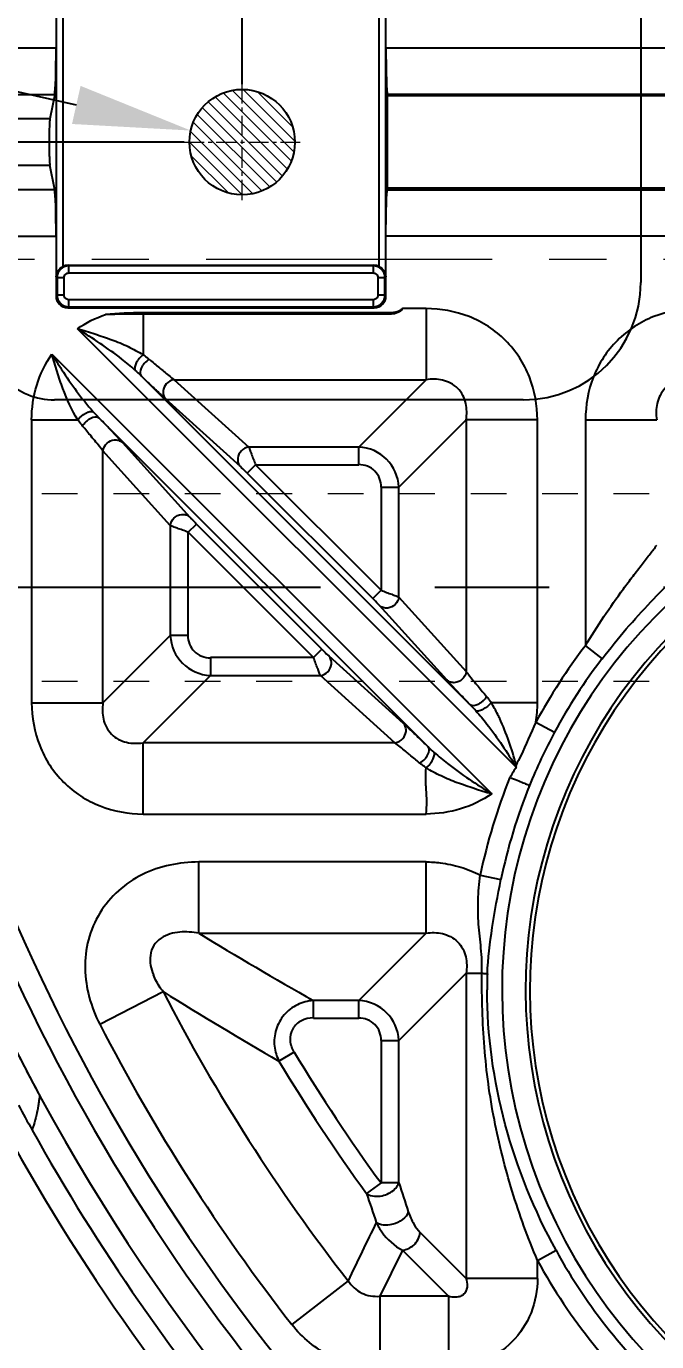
# Model space of a CAD drawing. Header units: millimetres. Extents: x 3054 to 4939, y -1170 to 130.
# Drawn here: x 3351 to 3377.9, y -272.4 to -216.2 of the extents above; entities that cross this region are included whole.
import ezdxf

# ---------------------------------------------------------------- set-up
doc = ezdxf.new("R2010")
doc.units = ezdxf.units.MM
doc.header["$LTSCALE"] = 16.335
doc.header["$PDMODE"] = 3
doc.header["$PDSIZE"] = 0.3125
doc.linetypes.add('CENTER', pattern=[0.6, 0.375, -0.075, 0.075, -0.075])
doc.linetypes.add('HIDDEN', pattern=[0.2, 0.1, -0.1])
doc.layers.get('0').update_dxf_attribs({"linetype": 'CONTINUOUS'})
doc.layers.get('Defpoints').update_dxf_attribs({"linetype": 'CONTINUOUS'})
doc.layers.add('21', color=7, linetype='CONTINUOUS')
for name, color, linetype, lineweight in [('center', 1, 'CENTER', 9), ('cool', 153, 'HIDDEN', 9), ('insert', 85, 'CONTINUOUS', 20)]:
    doc.layers.add(name, color=color, linetype=linetype, lineweight=lineweight)
doc.styles.get("Standard").update_dxf_attribs({"font": 'txt', "width": 0.8})
doc.dimstyles.get("Standard").update_dxf_attribs({"dimtxt": 0.15625, "dimasz": 0.1875, "dimexe": 0.125, "dimexo": 0.0625, "dimtad": 0, "dimtih": 1, "dimtoh": 1, "dimdsep": 46, "dimtxsty": 'Standard', "dimcen": 0.09, "dimadec": 0, "dimazin": 0, "dimtp": 0.01, "dimtm": 0.01, "dimtfac": 1, "dimtofl": 0, "dimtmove": 0, "dimatfit": 3, "dimfxl": 0, "dimtolj": 1, "dimarcsym": 0})

# ---------------------------------------------------------------- blocks, each defined once
blk = doc.blocks.new('insert_cir_4.5')
at = {"layer": 'insert'}
h = blk.add_hatch(dxfattribs=at)
h.set_pattern_fill('_ANSI31', color=123, scale=0.1125, angle=90, style=0)
h.set_pattern_definition([(135, (-3360.23327, 221.18007), (-0.252569703, -0.252569703), [])])
h.paths.add_polyline_path([(-2.25, 0, 1), (2.25, 0, 1)])
at = {"layer": 'insert', "color": 1, "linetype": 'CENTER', "ltscale": 0.139945}
for p, q in [((0, -2.475), (0, 2.475)), ((-2.475, 0), (2.475, 0))]:
    blk.add_line(p, q, dxfattribs=at)
at = {"layer": 'insert'}
blk.add_circle((0, 0), 2.25, dxfattribs=at)
blk = doc.blocks.new('*D66')
at = {"color": 4, "lineweight": -2}
blk.add_line((3348.279, -218.503), (3353.158, -219.596), dxfattribs=at)
at = {"color": 4}
blk.add_solid([(3353.341, -218.783), (3352.976, -220.409), (3358.038, -220.688)], dxfattribs=at)
at = {"layer": 'Defpoints', "color": 0}
for p in [(3358.038, -220.688), (3362.429, -221.672)]:
    blk.add_point(p, dxfattribs=at)
at = {"color": 6, "insert": (3332.644, -215.002), "char_height": 5, "attachment_point": 5, "rotation": 347.3777}
blk.add_mtext('\\A1;∅4.50(镶针)', dxfattribs=at)
blk = doc.blocks.new('*D91')
at = {"color": 4, "lineweight": -2}
blk.add_line((3268.007, -226.18), (3255.69, -226.18), dxfattribs=at)
at = {"layer": 'Defpoints', "color": 0}
for p in [(3255.69, -226.18), (3268.007, -226.18), (3421.161, -226.18)]:
    blk.add_point(p, dxfattribs=at)
at = {"color": 6, "insert": (3250.69, -226.18), "char_height": 5, "attachment_point": 5}
blk.add_mtext('\\A1;0.00', dxfattribs=at)
blk = doc.blocks.new('*D92')
at = {"color": 4, "lineweight": -2}
blk.add_line((3268.007, -240.18), (3255.69, -240.18), dxfattribs=at)
at = {"layer": 'Defpoints', "color": 0}
for p in [(3421.161, -226.18), (3255.69, -240.18), (3268.007, -240.18)]:
    blk.add_point(p, dxfattribs=at)
at = {"color": 6, "insert": (3249.024, -240.18), "char_height": 5, "attachment_point": 5}
blk.add_mtext('\\A1;14.00', dxfattribs=at)
blk = doc.blocks.new('*D93')
at = {"color": 4, "lineweight": -2}
blk.add_line((3343.835, -261.38), (3255.69, -261.38), dxfattribs=at)
at = {"layer": 'Defpoints', "color": 0}
for p in [(3421.161, -226.18), (3255.69, -261.38), (3343.835, -261.38)]:
    blk.add_point(p, dxfattribs=at)
at = {"color": 6, "insert": (3248.024, -261.38), "char_height": 5, "attachment_point": 5}
blk.add_mtext('\\A1;35.20', dxfattribs=at)
blk = doc.blocks.new('*D94')
at = {"color": 4, "lineweight": -2}
blk.add_line((3301.132, -283.18), (3255.69, -283.18), dxfattribs=at)
at = {"layer": 'Defpoints', "color": 0}
for p in [(3421.161, -226.18), (3255.69, -283.18), (3301.132, -283.18)]:
    blk.add_point(p, dxfattribs=at)
at = {"color": 6, "insert": (3248.357, -283.18), "char_height": 5, "attachment_point": 5}
blk.add_mtext('\\A1;57.00', dxfattribs=at)
blk = doc.blocks.new('*D95')
at = {"color": 4, "lineweight": -2}
blk.add_line((3360.454, -307.968), (3255.69, -307.968), dxfattribs=at)
at = {"layer": 'Defpoints', "color": 0}
for p in [(3421.161, -226.18), (3255.69, -307.968), (3360.454, -307.968)]:
    blk.add_point(p, dxfattribs=at)
at = {"color": 6, "insert": (3248.357, -307.968), "char_height": 5, "attachment_point": 5}
blk.add_mtext('\\A1;81.79', dxfattribs=at)
blk = doc.blocks.new('*D96')
at = {"color": 4, "lineweight": -2}
blk.add_line((3334.4, -324.18), (3255.69, -324.18), dxfattribs=at)
at = {"layer": 'Defpoints', "color": 0}
for p in [(3421.161, -226.18), (3255.69, -324.18), (3334.4, -324.18)]:
    blk.add_point(p, dxfattribs=at)
at = {"color": 6, "insert": (3248.357, -324.18), "char_height": 5, "attachment_point": 5}
blk.add_mtext('\\A1;98.00', dxfattribs=at)
blk = doc.blocks.new('*D97')
at = {"color": 4, "lineweight": -2}
blk.add_line((3286.776, -344.18), (3255.69, -344.18), dxfattribs=at)
at = {"layer": 'Defpoints', "color": 0}
for p in [(3421.161, -226.18), (3255.69, -344.18), (3286.776, -344.18)]:
    blk.add_point(p, dxfattribs=at)
at = {"color": 6, "insert": (3247.69, -344.18), "char_height": 5, "attachment_point": 5}
blk.add_mtext('\\A1;118.00', dxfattribs=at)
blk = doc.blocks.new('*D98')
at = {"color": 4, "lineweight": -2}
blk.add_line((3357.758, -221.18), (3255.69, -221.18), dxfattribs=at)
at = {"layer": 'Defpoints', "color": 0}
for p in [(3255.69, -221.18), (3357.758, -221.18), (3421.161, -226.18)]:
    blk.add_point(p, dxfattribs=at)
at = {"color": 6, "insert": (3250.357, -221.18), "char_height": 5, "attachment_point": 5}
blk.add_mtext('\\A1;5.00', dxfattribs=at)
blk = doc.blocks.new('*D99')
at = {"color": 4, "lineweight": -2}
blk.add_line((3355.908, -203.48), (3255.69, -203.48), dxfattribs=at)
at = {"layer": 'Defpoints', "color": 0}
for p in [(3255.69, -203.48), (3355.908, -203.48), (3421.161, -226.18)]:
    blk.add_point(p, dxfattribs=at)
at = {"color": 6, "insert": (3248.024, -203.48), "char_height": 5, "attachment_point": 5}
blk.add_mtext('\\A1;22.70', dxfattribs=at)
blk = doc.blocks.new('*D100')
at = {"color": 4, "lineweight": -2}
blk.add_line((3341.126, -196.055), (3255.69, -196.055), dxfattribs=at)
at = {"layer": 'Defpoints', "color": 0}
for p in [(3255.69, -196.055), (3341.126, -196.055), (3421.161, -226.18)]:
    blk.add_point(p, dxfattribs=at)
at = {"color": 6, "insert": (3248.69, -196.055), "char_height": 5, "attachment_point": 5}
blk.add_mtext('\\A1;30.13', dxfattribs=at)
blk = doc.blocks.new('*D101')
at = {"color": 4, "lineweight": -2}
for p, q in [((3265.69, -173.543), (3255.69, -173.543)), ((3275.69, -179.975), (3265.69, -173.543)), ((3362.93, -179.975), (3275.69, -179.975))]:
    blk.add_line(p, q, dxfattribs=at)
at = {"layer": 'Defpoints', "color": 0}
for p in [(3255.69, -173.543), (3362.93, -179.975), (3421.161, -226.18)]:
    blk.add_point(p, dxfattribs=at)
at = {"color": 6, "insert": (3248.357, -173.543), "char_height": 5, "attachment_point": 5}
blk.add_mtext('\\A1;46.21', dxfattribs=at)
blk = doc.blocks.new('*D102')
at = {"color": 4, "lineweight": -2}
blk.add_line((3347.685, -180.98), (3255.69, -180.98), dxfattribs=at)
at = {"layer": 'Defpoints', "color": 0}
for p in [(3255.69, -180.98), (3347.685, -180.98), (3421.161, -226.18)]:
    blk.add_point(p, dxfattribs=at)
at = {"color": 6, "insert": (3248.024, -180.98), "char_height": 5, "attachment_point": 5}
blk.add_mtext('\\A1;45.20', dxfattribs=at)
blk = doc.blocks.new('*D103')
at = {"color": 4, "lineweight": -2}
blk.add_line((3310.249, -166.18), (3255.69, -166.18), dxfattribs=at)
at = {"layer": 'Defpoints', "color": 0}
for p in [(3255.69, -166.18), (3310.249, -166.18), (3421.161, -226.18)]:
    blk.add_point(p, dxfattribs=at)
at = {"color": 6, "insert": (3248.69, -166.18), "char_height": 5, "attachment_point": 5}
blk.add_mtext('\\A1;60.00', dxfattribs=at)
blk = doc.blocks.new('*D104')
at = {"color": 4, "lineweight": -2}
blk.add_line((3289.052, -108.18), (3255.69, -108.18), dxfattribs=at)
at = {"layer": 'Defpoints', "color": 0}
for p in [(3255.69, -108.18), (3289.052, -108.18), (3421.161, -226.18)]:
    blk.add_point(p, dxfattribs=at)
at = {"color": 6, "insert": (3247.69, -108.18), "char_height": 5, "attachment_point": 5}
blk.add_mtext('\\A1;118.00', dxfattribs=at)
blk = doc.blocks.new('*D105')
at = {"color": 4, "lineweight": -2}
blk.add_line((3368.154, -315.668), (3368.154, -389.467), dxfattribs=at)
at = {"layer": 'Defpoints', "color": 0}
for p in [(3421.161, -226.18), (3368.154, -315.668), (3368.154, -389.467)]:
    blk.add_point(p, dxfattribs=at)
at = {"color": 6, "insert": (3368.154, -396.467), "char_height": 5, "attachment_point": 5, "rotation": 90}
blk.add_mtext('\\A1;53.01', dxfattribs=at)
blk = doc.blocks.new('*D106')
at = {"color": 4, "lineweight": -2}
blk.add_line((3345.76, -263.305), (3345.76, -389.467), dxfattribs=at)
at = {"layer": 'Defpoints', "color": 0}
for p in [(3421.161, -226.18), (3345.76, -263.305), (3345.76, -389.467)]:
    blk.add_point(p, dxfattribs=at)
at = {"color": 6, "insert": (3345.76, -397.134), "char_height": 5, "attachment_point": 5, "rotation": 90}
blk.add_mtext('\\A1;75.40', dxfattribs=at)
blk = doc.blocks.new('*D107')
at = {"color": 4, "lineweight": -2}
blk.add_line((3292.661, -352.98), (3292.661, -389.467), dxfattribs=at)
at = {"layer": 'Defpoints', "color": 0}
for p in [(3421.161, -226.18), (3292.661, -352.98), (3292.661, -389.467)]:
    blk.add_point(p, dxfattribs=at)
at = {"color": 6, "insert": (3292.661, -398.467), "char_height": 5, "attachment_point": 5, "rotation": 90}
blk.add_mtext('\\A1;128.50', dxfattribs=at)
blk = doc.blocks.new('*D108')
at = {"color": 4, "lineweight": -2}
blk.add_line((3292.661, -104.933), (3292.661, -60.476), dxfattribs=at)
at = {"layer": 'Defpoints', "color": 0}
for p in [(3292.661, -60.476), (3292.661, -104.933), (3421.161, -226.18)]:
    blk.add_point(p, dxfattribs=at)
at = {"color": 6, "insert": (3292.661, -51.476), "char_height": 5, "attachment_point": 5, "rotation": 90}
blk.add_mtext('\\A1;128.50', dxfattribs=at)
blk = doc.blocks.new('*D109')
at = {"color": 4, "lineweight": -2}
for p, q in [((3332.875, -70.476), (3332.875, -60.476)), ((3339.201, -80.476), (3332.875, -70.476)), ((3339.201, -194.13), (3339.201, -80.476))]:
    blk.add_line(p, q, dxfattribs=at)
at = {"layer": 'Defpoints', "color": 0}
for p in [(3332.875, -60.476), (3339.201, -194.13), (3421.161, -226.18)]:
    blk.add_point(p, dxfattribs=at)
at = {"color": 6, "insert": (3332.875, -53.143), "char_height": 5, "attachment_point": 5, "rotation": 90}
blk.add_mtext('\\A1;81.96', dxfattribs=at)
blk = doc.blocks.new('*D110')
at = {"color": 4, "lineweight": -2}
for p, q in [((3366.621, -70.476), (3366.621, -60.476)), ((3360.233, -80.476), (3366.621, -70.476)), ((3360.233, -218.705), (3360.233, -80.476))]:
    blk.add_line(p, q, dxfattribs=at)
at = {"layer": 'Defpoints', "color": 0}
for p in [(3366.621, -60.476), (3360.233, -218.705), (3421.161, -226.18)]:
    blk.add_point(p, dxfattribs=at)
at = {"color": 6, "insert": (3366.621, -52.81), "char_height": 5, "attachment_point": 5, "rotation": 90}
blk.add_mtext('\\A1;60.93', dxfattribs=at)
blk = doc.blocks.new('*D111')
at = {"color": 4, "lineweight": -2}
blk.add_line((3357.833, -201.73), (3357.833, -60.476), dxfattribs=at)
at = {"layer": 'Defpoints', "color": 0}
for p in [(3357.833, -60.476), (3357.833, -201.73), (3421.161, -226.18)]:
    blk.add_point(p, dxfattribs=at)
at = {"color": 6, "insert": (3357.833, -52.476), "char_height": 5, "attachment_point": 5, "rotation": 90}
blk.add_mtext('\\A1;63.33', dxfattribs=at)
blk = doc.blocks.new('*D112')
at = {"color": 4, "lineweight": -2}
for p, q in [((3378.939, -70.476), (3378.939, -60.476)), ((3364.855, -80.476), (3378.939, -70.476)), ((3364.855, -178.05), (3364.855, -80.476))]:
    blk.add_line(p, q, dxfattribs=at)
at = {"layer": 'Defpoints', "color": 0}
for p in [(3378.939, -60.476), (3364.855, -178.05), (3421.161, -226.18)]:
    blk.add_point(p, dxfattribs=at)
at = {"color": 6, "insert": (3378.939, -53.143), "char_height": 5, "attachment_point": 5, "rotation": 90}
blk.add_mtext('\\A1;56.31', dxfattribs=at)
blk = doc.blocks.new('*D113')
at = {"color": 4, "lineweight": -2}
blk.add_line((3345.76, -179.055), (3345.76, -60.476), dxfattribs=at)
at = {"layer": 'Defpoints', "color": 0}
for p in [(3345.76, -60.476), (3345.76, -179.055), (3421.161, -226.18)]:
    blk.add_point(p, dxfattribs=at)
at = {"color": 6, "insert": (3345.76, -52.81), "char_height": 5, "attachment_point": 5, "rotation": 90}
blk.add_mtext('\\A1;75.40', dxfattribs=at)

msp = doc.modelspace()

# ---------------------------------------------------------------- linework, layer by layer
at = {"color": 6}
for p, q in [((3377.233, -215.18), (3377.233, -227.18)), ((3372.212, -232.18), (3352.233, -232.18))]:
    msp.add_line(p, q, dxfattribs=at)
for centre, radius, start, end in [((3372.233, -227.18), 5, 270.0009, 0), ((3352.233, -229.18), 3, 180, 270.0009)]:
    msp.add_arc(centre, radius, start, end, dxfattribs=at)
at = {"layer": '21', "color": 7, "linetype": 'Continuous'}
for p, q in [((3352.295, -214.61), (3352.295, -227.75)), ((3366.365, -227.75), (3366.365, -214.61)), ((3352.603, -226.485), (3352.603, -215.875)), ((3366.058, -215.875), (3366.058, -226.485)), ((3352.295, -217.169), (3343.849, -217.169)), ((3384.405, -217.171), (3366.365, -217.173)), ((3344.411, -219.148), (3352.237, -219.148)), ((3352.237, -219.148), (3352.031, -220.19)), ((3416.646, -219.143), (3366.423, -219.148)), ((3366.423, -219.148), (3366.436, -219.21)), ((3366.436, -223.151), (3366.436, -219.21)), ((3416.465, -219.21), (3366.436, -219.21)), ((3352.031, -220.19), (3344.72, -220.19)), ((3344.72, -222.17), (3352.031, -222.17)), ((3352.237, -223.212), (3352.031, -222.17)), ((3352.237, -223.212), (3344.411, -223.212)), ((3366.423, -223.212), (3366.436, -223.151)), ((3366.423, -223.212), (3416.646, -223.217)), ((3416.465, -223.151), (3366.436, -223.151)), ((3343.849, -225.192), (3352.295, -225.192)), ((3366.365, -225.187), (3384.405, -225.189)), ((3352.838, -226.464), (3352.813, -226.439)), ((3352.813, -226.439), (3365.848, -226.439)), ((3352.838, -226.764), (3352.838, -226.464)), ((3365.823, -226.464), (3352.838, -226.464)), ((3352.838, -226.764), (3365.823, -226.764)), ((3365.848, -226.439), (3365.823, -226.464)), ((3365.823, -226.464), (3365.823, -226.764)), ((3352.303, -226.928), (3352.338, -226.963)), ((3352.338, -226.963), (3352.338, -227.708)), ((3352.338, -226.963), (3352.638, -226.963)), ((3352.638, -227.723), (3352.638, -226.963)), ((3366.023, -226.963), (3366.023, -227.723)), ((3366.023, -226.963), (3366.323, -226.963)), ((3366.323, -226.963), (3366.358, -226.928)), ((3366.323, -227.708), (3366.323, -226.963)), ((3352.338, -227.708), (3352.295, -227.75)), ((3352.638, -227.708), (3352.338, -227.708)), ((3366.323, -227.708), (3366.023, -227.708)), ((3366.365, -227.75), (3366.323, -227.708)), ((3352.795, -228.25), (3352.838, -228.208)), ((3352.795, -228.25), (3365.866, -228.25)), ((3365.838, -227.908), (3352.823, -227.908)), ((3352.838, -228.208), (3352.838, -227.908)), ((3352.838, -228.208), (3365.823, -228.208)), ((3365.823, -227.908), (3365.823, -228.208)), ((3365.823, -228.208), (3365.866, -228.25)), ((3368.078, -228.282), (3367.085, -228.282)), ((3368.078, -228.282), (3368.078, -231.323)), ((3356.005, -228.466), (3356.005, -230.255)), ((3366.589, -228.466), (3356.005, -228.466)), ((3366.589, -228.519), (3356.005, -228.519)), ((3366.589, -228.466), (3366.589, -228.519)), ((3371.916, -247.853), (3353.205, -229.148)), ((3352.121, -230.233), (3370.878, -248.99)), ((3369.959, -245.192), (3355.918, -231.151)), ((3357.332, -231.323), (3360.514, -234.196)), ((3357.332, -231.323), (3368.078, -231.323)), ((3365.205, -234.196), (3368.078, -231.323)), ((3360.158, -235.026), (3356.976, -232.153)), ((3354.123, -232.946), (3368.165, -246.987)), ((3351.254, -233.033), (3351.254, -245.105)), ((3351.254, -233.033), (3353.227, -233.033)), ((3369.788, -233.033), (3366.915, -235.906)), ((3369.788, -233.033), (3369.788, -243.779)), ((3372.829, -233.033), (3369.788, -233.033)), ((3372.829, -245.105), (3372.829, -233.033)), ((3374.872, -233.033), (3374.872, -242.677)), ((3374.872, -233.033), (3377.912, -233.033)), ((3354.925, -233.787), (3354.885, -233.743)), ((3355.125, -234.004), (3357.998, -237.186)), ((3354.295, -245.105), (3354.295, -234.36)), ((3357.168, -237.542), (3354.295, -234.36)), ((3365.205, -234.196), (3360.514, -234.196)), ((3365.205, -234.956), (3365.205, -234.196)), ((3360.451, -235.311), (3360.806, -234.956)), ((3360.806, -234.956), (3366.155, -240.304)), ((3360.806, -234.956), (3365.205, -234.956)), ((3360.451, -235.311), (3365.8, -240.659)), ((3366.155, -235.906), (3366.155, -240.304)), ((3366.155, -235.906), (3366.915, -235.906)), ((3366.915, -240.597), (3366.915, -235.906)), ((3357.168, -237.542), (3357.168, -242.232)), ((3357.928, -237.834), (3358.283, -237.479)), ((3357.928, -242.232), (3357.928, -237.834)), ((3363.276, -243.182), (3357.928, -237.834)), ((3363.632, -242.827), (3358.283, -237.479)), ((3366.155, -240.304), (3365.8, -240.659)), ((3366.915, -240.597), (3369.788, -243.779)), ((3368.958, -244.134), (3366.085, -240.952)), ((3354.295, -245.105), (3357.168, -242.232)), ((3357.928, -242.232), (3357.168, -242.232)), ((3363.632, -242.827), (3363.276, -243.182)), ((3374.872, -242.677), (3375.587, -243.226)), ((3358.878, -243.182), (3358.878, -243.943)), ((3363.276, -243.182), (3358.878, -243.182)), ((3363.924, -243.112), (3367.106, -245.985)), ((3358.878, -243.943), (3356.005, -246.816)), ((3358.878, -243.943), (3363.569, -243.943)), ((3366.751, -246.816), (3363.569, -243.943)), ((3369.158, -244.351), (3369.198, -244.395)), ((3351.254, -245.105), (3354.295, -245.105)), ((3372.829, -245.105), (3370.856, -245.105)), ((3372.761, -245.941), (3373.555, -246.368)), ((3356.005, -249.856), (3356.005, -246.816)), ((3366.751, -246.816), (3356.005, -246.816)), ((3356.005, -249.856), (3368.078, -249.856)), ((3358.382, -254.94), (3358.382, -251.899)), ((3368.078, -251.899), (3358.382, -251.899)), ((3368.078, -254.94), (3368.078, -251.899)), ((3370.388, -252.464), (3371.271, -252.647)), ((3358.382, -254.94), (3368.078, -254.94)), ((3365.205, -257.813), (3368.078, -254.94)), ((3369.788, -256.65), (3366.915, -259.523)), ((3369.788, -256.65), (3369.788, -269.673)), ((3369.788, -256.65), (3370.458, -256.65)), ((3354.159, -258.828), (3356.861, -257.434)), ((3363.269, -258.573), (3363.269, -257.813)), ((3365.205, -257.813), (3363.269, -257.813)), ((3365.205, -258.573), (3365.205, -257.813)), ((3363.269, -258.573), (3365.205, -258.573)), ((3366.155, -259.523), (3366.155, -265.6)), ((3366.155, -259.523), (3366.915, -259.523)), ((3366.915, -265.599), (3366.915, -259.523)), ((3362.454, -260.012), (3361.803, -260.404)), ((3366.155, -265.6), (3365.54, -266.048)), ((3366.915, -265.6), (3366.155, -265.6)), ((3367.826, -267.711), (3369.788, -269.673)), ((3367.066, -268.471), (3366.099, -270.433)), ((3369.028, -270.433), (3367.066, -268.471)), ((3372.829, -268.905), (3373.62, -268.473)), ((3372.829, -269.673), (3372.829, -268.905)), ((3364.75, -269.773), (3362.35, -271.641)), ((3372.829, -269.673), (3369.788, -269.673)), ((3366.099, -270.433), (3366.099, -273.474)), ((3369.028, -270.433), (3366.099, -270.433)), ((3369.028, -270.433), (3369.028, -273.474))]:
    msp.add_line(p, q, dxfattribs=at)
at = {"layer": '21', "color": 1, "linetype": 'CENTER', "ltscale": 3.980655}
msp.add_line((3261.161, -240.18), (3581.161, -240.18), dxfattribs=at)
at = {"layer": '21', "color": 7, "linetype": 'Continuous'}
msp.add_circle((3360.233, -221.18), 2.25, dxfattribs=at)
at = {"layer": '21', "color": 8, "linetype": 'HIDDEN'}
msp.add_arc((3427.165, -221.18), 87.821, 218.45894, 155.70987, dxfattribs=at)
at = {"layer": '21', "color": 7, "linetype": 'Continuous'}
for centre, radius, start, end in [((3427.165, -221.18), 85.811, 91.12889, 269.34896), ((3352.838, -226.964), 0.5, 90.0282, 179.9718), ((3365.823, -226.964), 0.5, 0.0282, 89.9718), ((3427.165, -221.18), 84.503, 184.02219, 219.32603), ((3427.165, -221.18), 83.513, 184.03431, 218.97499), ((3352.838, -227.708), 0.5, 180.0282, 269.9718), ((3365.823, -227.708), 0.5, 270.0282, 359.9718), ((3356.004, -245.469), 17.003, 89.9971, 95.4024), ((3416.046, -159.013), 93.15, 230.08279, 230.43048), ((3423.505, -161.285), 97.207, 225.95004, 226.31572), ((3391.165, -195.135), 50.391, 226.3236, 226.9389), ((3290.082, -294.936), 89.13, 43.67236, 44.06743), ((3287.951, -288.114), 85.392, 39.55445, 39.93374), ((3320.75, -265.702), 46.76, 43.1141, 43.7117), ((3365.123, -235.987), 1.794, 2.5951, 87.4056), ((3394, -257.36), 22.684, 65, 270.0003), ((3394, -257.36), 21.679, 65, 270), ((3394, -257.36), 21.5, 65, 270), ((3421.135, -221.18), 102.168, 191.76869, 231.29833), ((3358.96, -242.151), 1.794, 182.5945, 267.4056), ((3394, -257.36), 24.115, 142.4899, 151.7374), ((3394, -257.36), 23.213, 142.4898, 151.7299), ((3403.333, -212.437), 46.76, 223.1141, 223.7117), ((3436.133, -190.023), 85.394, 219.55447, 219.93377), ((3434.001, -183.202), 89.13, 223.67236, 224.06743), ((3367.703, -245.108), 5.125, 350.6466, 0.0373), ((3332.918, -283.003), 50.391, 46.3236, 46.9389), ((3394.023, -257.371), 23.238, 151.7333, 157.9233), ((3300.578, -316.853), 97.207, 45.95004, 46.31572), ((3308.037, -319.126), 93.15, 50.08279, 50.43048), ((3374.312, -248.759), 2.591, 147.6778, 157.4142), ((3394, -257.36), 24.115, 157.9046, 168.2846), ((3394, -257.36), 23.213, 157.9267, 168.285), ((3449.153, -106.117), 174.321, 238.61976, 240.48323), ((3391.892, -257.358), 21.211, 178.1604, 180.0062), ((3427.165, -221.18), 87.821, 204.28941, 218.45894), ((3427.165, -221.18), 79.102, 207.27922, 217.90225), ((3452.313, -104.179), 180.55, 238.08415, 239.91361), ((3365.123, -259.605), 1.794, 2.5946, 87.4056), ((3427.165, -221.18), 82.142, 207.2792, 217.90223), ((3427.165, -221.18), 76.229, 210.96751, 216.05745), ((3427.165, -221.18), 75.468, 210.96749, 216.05745), ((3426.988, -221.271), 86.616, 208.25681, 209.05872), ((3427.165, -221.18), 86.815, 209.054, 220.48696), ((3517.44, -216.113), 159.897, 198.19744, 198.66392), ((3471.202, -231.936), 109.585, 197.88938, 198.56479), ((3694.428, -427.379), 365.414, 154.01588, 154.44949), ((3394, -257.36), 23.213, 208.603, 228.9566), ((3421.135, -221.18), 102.057, 208.17339, 231.28811), ((3421.135, -221.18), 101.558, 208.36053, 231.24168), ((3421.135, -221.18), 100.92, 208.55606, 231.18179), ((3421.135, -221.18), 100.421, 208.55606, 231.13434), ((3394, -257.36), 24.115, 208.6027, 228.9571)]:
    msp.add_arc(centre, radius, start, end, dxfattribs=at)
for centre, major_axis, ratio, start_param, end_param in [((3352.225, -217.169), (0, 2.01), 0.034921, -2.96706, -1.570796), ((3352.225, -225.192), (0, 2.01), 0.034921, -1.570796, -0.174533), ((3352.813, -226.939), (-0.354, 0.354), 0.998783, -0.784789, -0.351526), ((3365.848, -226.939), (0.354, 0.354), 0.998783, 0.351526, 0.784789), ((3352.796, -227.75), (-0.354, -0.354), 0.998783, -0.784789, 0.784789), ((3365.865, -227.75), (0.354, -0.354), 0.998783, -0.784789, 0.784789)]:
    msp.add_ellipse(centre, major_axis=major_axis, ratio=ratio, start_param=start_param, end_param=end_param, dxfattribs=at)
for points, knots in [([(3366.365, -217.169), (3366.365, -217.398), (3366.368, -217.829), (3366.379, -218.409), (3366.393, -218.81), (3366.409, -219.038), (3366.418, -219.118), (3366.423, -219.148)], [0, 0, 0, 0, 0.347107, 0.65234, 0.878967, 0.953891, 1, 1, 1, 1]), ([(3352.031, -220.19), (3352.023, -220.23), (3352.018, -220.345), (3352.008, -220.56), (3352.003, -220.85), (3352.001, -221.18), (3352.003, -221.51), (3352.008, -221.8), (3352.018, -222.015), (3352.023, -222.131), (3352.031, -222.17)], [0, 0, 0, 0, 0.060512, 0.173892, 0.326463, 0.500026, 0.673586, 0.826146, 0.939506, 1, 1, 1, 1]), ([(3366.365, -225.192), (3366.365, -224.962), (3366.368, -224.532), (3366.379, -223.951), (3366.393, -223.551), (3366.409, -223.322), (3366.418, -223.242), (3366.423, -223.212)], [0, 0, 0, 0, 0.347121, 0.65233, 0.878949, 0.953882, 1, 1, 1, 1]), ([(3352.303, -226.928), (3352.305, -226.843), (3352.362, -226.656), (3352.512, -226.527), (3352.603, -226.485)], [0, 0, 0, 0, 0.462722, 1, 1, 1, 1]), ([(3366.058, -226.485), (3366.149, -226.527), (3366.299, -226.656), (3366.356, -226.843), (3366.358, -226.928)], [0, 0, 0, 0, 0.537277, 1, 1, 1, 1]), ([(3352.823, -227.908), (3352.776, -227.903), (3352.683, -227.863), (3352.643, -227.769), (3352.638, -227.723)], [0, 0, 0, 0, 0.5, 1, 1, 1, 1]), ([(3366.023, -227.723), (3366.018, -227.769), (3365.978, -227.863), (3365.884, -227.903), (3365.838, -227.908)], [0, 0, 0, 0, 0.5, 1, 1, 1, 1]), ([(3367.085, -228.282), (3367.027, -228.355), (3366.875, -228.48), (3366.684, -228.519), (3366.589, -228.519)], [0, 0, 0, 0, 0.499716, 1, 1, 1, 1]), ([(3367.085, -228.282), (3367.051, -228.312), (3366.906, -228.416), (3366.723, -228.466), (3366.589, -228.466)], [0, 0, 0, 0, 0.25193, 1, 1, 1, 1]), ([(3372.829, -233.033), (3372.817, -232.412), (3372.607, -231.156), (3371.558, -229.553), (3369.954, -228.505), (3368.698, -228.292), (3368.078, -228.282)], [0, 0, 0, 0, 0.250129, 0.500013, 0.749892, 1, 1, 1, 1]), ([(3379.623, -228.282), (3379.002, -228.293), (3377.746, -228.504), (3376.143, -229.553), (3375.095, -231.157), (3374.882, -232.412), (3374.872, -233.033)], [0, 0, 0, 0, 0.250129, 0.500014, 0.749892, 1, 1, 1, 1]), ([(3353.205, -229.148), (3353.458, -229.203), (3353.827, -229.324), (3354.313, -229.491), (3354.791, -229.654), (3355.364, -229.892), (3355.799, -230.126), (3356.005, -230.255)], [0, 0, 0, 0, 0.257017, 0.384492, 0.510463, 0.758304, 1, 1, 1, 1]), ([(3355.659, -230.909), (3355.476, -230.746), (3354.702, -230.105), (3353.859, -229.553), (3353.213, -229.153)], [0, 0, 0, 0, 0.243603, 1, 1, 1, 1]), ([(3351.254, -233.033), (3351.254, -232.539), (3351.398, -231.544), (3351.835, -230.636), (3352.121, -230.233)], [0, 0, 0, 0, 0.50014, 1, 1, 1, 1]), ([(3353.227, -233.033), (3352.958, -232.62), (3352.658, -231.927), (3352.333, -230.976), (3352.184, -230.484), (3352.121, -230.233)], [0, 0, 0, 0, 0.489434, 0.742826, 1, 1, 1, 1]), ([(3352.121, -230.233), (3352.256, -230.451), (3352.793, -231.303), (3353.381, -232.127), (3353.881, -232.686)], [0, 0, 0, 0, 0.255117, 1, 1, 1, 1]), ([(3356.005, -230.255), (3355.886, -230.347), (3355.748, -230.517), (3355.651, -230.752), (3355.642, -230.865), (3355.659, -230.909)], [0, 0, 0, 0, 0.588996, 0.813185, 1, 1, 1, 1]), ([(3356.273, -230.456), (3356.194, -230.501), (3356.059, -230.615), (3355.899, -230.829), (3355.844, -231.071), (3355.918, -231.151)], [0, 0, 0, 0, 0.326171, 0.608672, 1, 1, 1, 1]), ([(3356.005, -230.255), (3356.029, -230.271), (3356.12, -230.335), (3356.209, -230.403), (3356.273, -230.456)], [0, 0, 0, 0, 0.255251, 1, 1, 1, 1]), ([(3356.708, -230.817), (3356.768, -230.867), (3356.974, -231.037), (3357.182, -231.206), (3357.332, -231.323)], [0, 0, 0, 0, 0.290561, 1, 1, 1, 1]), ([(3356.862, -231.798), (3356.855, -231.86), (3356.864, -231.991), (3356.931, -232.106), (3356.976, -232.153)], [0, 0, 0, 0, 0.490874, 1, 1, 1, 1]), ([(3357.332, -231.323), (3357.205, -231.337), (3356.978, -231.463), (3356.874, -231.691), (3356.862, -231.798)], [0, 0, 0, 0, 0.542616, 1, 1, 1, 1]), ([(3369.788, -233.033), (3369.822, -232.802), (3369.82, -232.435), (3369.657, -231.979), (3369.436, -231.675), (3369.132, -231.454), (3368.676, -231.29), (3368.309, -231.289), (3368.078, -231.323)], [0, 0, 0, 0, 0.243803, 0.370664, 0.499992, 0.629321, 0.7562, 1, 1, 1, 1]), ([(3379.623, -231.323), (3379.391, -231.289), (3379.025, -231.29), (3378.569, -231.454), (3378.265, -231.675), (3378.044, -231.979), (3377.88, -232.435), (3377.879, -232.802), (3377.912, -233.033)], [0, 0, 0, 0, 0.243803, 0.370664, 0.499992, 0.62932, 0.756199, 1, 1, 1, 1]), ([(3356.759, -231.953), (3356.778, -231.971), (3356.851, -232.038), (3356.923, -232.105), (3356.976, -232.153)], [0, 0, 0, 0, 0.274459, 1, 1, 1, 1]), ([(3353.227, -233.033), (3353.317, -232.917), (3353.485, -232.779), (3353.719, -232.68), (3353.836, -232.669), (3353.881, -232.686)], [0, 0, 0, 0, 0.574084, 0.809505, 1, 1, 1, 1]), ([(3353.428, -233.301), (3353.466, -233.234), (3353.542, -233.137), (3353.67, -233.028), (3353.833, -232.92), (3354.04, -232.869), (3354.123, -232.946)], [0, 0, 0, 0, 0.27539, 0.435566, 0.593717, 1, 1, 1, 1]), ([(3353.881, -232.686), (3353.941, -232.753), (3354.021, -232.84), (3354.103, -232.925), (3354.123, -232.946)], [0, 0, 0, 0, 0.754184, 1, 1, 1, 1]), ([(3353.429, -233.301), (3353.411, -233.28), (3353.341, -233.193), (3353.275, -233.102), (3353.227, -233.033)], [0, 0, 0, 0, 0.244193, 1, 1, 1, 1]), ([(3354.295, -234.36), (3354.261, -234.316), (3354.095, -234.107), (3353.925, -233.9), (3353.79, -233.736)], [0, 0, 0, 0, 0.20469, 1, 1, 1, 1]), ([(3354.295, -234.36), (3354.31, -234.233), (3354.435, -234.006), (3354.663, -233.902), (3354.77, -233.89)], [0, 0, 0, 0, 0.542616, 1, 1, 1, 1]), ([(3354.77, -233.89), (3354.832, -233.883), (3354.963, -233.892), (3355.079, -233.959), (3355.125, -234.004)], [0, 0, 0, 0, 0.490874, 1, 1, 1, 1]), ([(3355.125, -234.004), (3355.11, -233.988), (3355.044, -233.915), (3354.977, -233.843), (3354.925, -233.787)], [0, 0, 0, 0, 0.224503, 1, 1, 1, 1]), ([(3360.514, -234.196), (3360.397, -234.209), (3360.17, -234.325), (3360.058, -234.553), (3360.044, -234.671)], [0, 0, 0, 0, 0.498207, 1, 1, 1, 1]), ([(3360.514, -234.196), (3360.532, -234.235), (3360.57, -234.335), (3360.665, -234.589), (3360.744, -234.804), (3360.806, -234.956)], [0, 0, 0, 0, 0.158892, 0.395376, 1, 1, 1, 1]), ([(3360.044, -234.671), (3360.037, -234.735), (3360.047, -234.867), (3360.115, -234.981), (3360.158, -235.026)], [0, 0, 0, 0, 0.510287, 1, 1, 1, 1]), ([(3360.451, -235.311), (3360.423, -235.283), (3360.326, -235.187), (3360.23, -235.091), (3360.158, -235.026)], [0, 0, 0, 0, 0.290562, 1, 1, 1, 1]), ([(3366.166, -235.906), (3366.166, -235.66), (3365.972, -235.138), (3365.451, -234.945), (3365.205, -234.945)], [0, 0, 0, 0, 0.499994, 1, 1, 1, 1]), ([(3357.168, -237.542), (3357.182, -237.425), (3357.297, -237.198), (3357.526, -237.085), (3357.643, -237.072)], [0, 0, 0, 0, 0.498224, 1, 1, 1, 1]), ([(3357.643, -237.072), (3357.708, -237.065), (3357.839, -237.075), (3357.953, -237.143), (3357.998, -237.186)], [0, 0, 0, 0, 0.510239, 1, 1, 1, 1]), ([(3357.998, -237.186), (3358.015, -237.205), (3358.109, -237.304), (3358.205, -237.4), (3358.283, -237.479)], [0, 0, 0, 0, 0.183782, 1, 1, 1, 1]), ([(3357.928, -237.834), (3357.849, -237.801), (3357.696, -237.743), (3357.482, -237.664), (3357.308, -237.6), (3357.206, -237.562), (3357.168, -237.542)], [0, 0, 0, 0, 0.314486, 0.603615, 0.839968, 1, 1, 1, 1]), ([(3374.872, -242.677), (3375.125, -242.253), (3375.648, -241.431), (3376.338, -240.446), (3376.894, -239.711), (3377.279, -239.213), (3377.618, -238.777), (3377.826, -238.508), (3377.912, -238.384)], [0, 0, 0, 0, 0.281057, 0.555118, 0.6852, 0.806522, 0.914006, 1, 1, 1, 1]), ([(3375.587, -243.226), (3375.918, -242.794), (3376.593, -241.966), (3377.62, -240.833), (3378.442, -239.997), (3379.003, -239.435), (3379.235, -239.196), (3379.332, -239.088)], [0, 0, 0, 0, 0.29251, 0.573409, 0.821083, 0.921908, 1, 1, 1, 1]), ([(3366.085, -240.952), (3366.068, -240.933), (3365.974, -240.835), (3365.878, -240.738), (3365.8, -240.659)], [0, 0, 0, 0, 0.183782, 1, 1, 1, 1]), ([(3366.155, -240.304), (3366.234, -240.337), (3366.387, -240.395), (3366.601, -240.474), (3366.775, -240.539), (3366.877, -240.576), (3366.915, -240.597)], [0, 0, 0, 0, 0.314486, 0.603615, 0.839968, 1, 1, 1, 1]), ([(3366.915, -240.597), (3366.901, -240.713), (3366.785, -240.94), (3366.557, -241.053), (3366.44, -241.066)], [0, 0, 0, 0, 0.498224, 1, 1, 1, 1]), ([(3366.44, -241.066), (3366.375, -241.074), (3366.244, -241.063), (3366.129, -240.996), (3366.085, -240.952)], [0, 0, 0, 0, 0.510239, 1, 1, 1, 1]), ([(3357.917, -242.232), (3357.917, -242.479), (3358.111, -243), (3358.632, -243.194), (3358.878, -243.194)], [0, 0, 0, 0, 0.499994, 1, 1, 1, 1]), ([(3363.632, -242.827), (3363.66, -242.855), (3363.756, -242.951), (3363.853, -243.048), (3363.924, -243.112)], [0, 0, 0, 0, 0.290562, 1, 1, 1, 1]), ([(3363.569, -243.943), (3363.551, -243.904), (3363.513, -243.803), (3363.417, -243.549), (3363.339, -243.334), (3363.276, -243.182)], [0, 0, 0, 0, 0.158892, 0.395376, 1, 1, 1, 1]), ([(3363.569, -243.943), (3363.685, -243.929), (3363.913, -243.813), (3364.025, -243.585), (3364.039, -243.467)], [0, 0, 0, 0, 0.498207, 1, 1, 1, 1]), ([(3364.039, -243.467), (3364.046, -243.403), (3364.035, -243.271), (3363.968, -243.157), (3363.924, -243.112)], [0, 0, 0, 0, 0.510287, 1, 1, 1, 1]), ([(3368.958, -244.134), (3368.972, -244.15), (3369.039, -244.223), (3369.106, -244.295), (3369.158, -244.351)], [0, 0, 0, 0, 0.224503, 1, 1, 1, 1]), ([(3369.313, -244.248), (3369.251, -244.255), (3369.12, -244.246), (3369.004, -244.179), (3368.958, -244.134)], [0, 0, 0, 0, 0.490874, 1, 1, 1, 1]), ([(3369.788, -243.779), (3369.773, -243.905), (3369.647, -244.133), (3369.42, -244.236), (3369.313, -244.248)], [0, 0, 0, 0, 0.542616, 1, 1, 1, 1]), ([(3369.788, -243.779), (3369.822, -243.822), (3369.988, -244.032), (3370.157, -244.238), (3370.293, -244.402)], [0, 0, 0, 0, 0.204689, 1, 1, 1, 1]), ([(3351.254, -245.105), (3351.266, -245.726), (3351.476, -246.982), (3352.525, -248.585), (3354.129, -249.633), (3355.385, -249.846), (3356.005, -249.856)], [0, 0, 0, 0, 0.250129, 0.500013, 0.749892, 1, 1, 1, 1]), ([(3354.295, -245.105), (3354.261, -245.337), (3354.263, -245.703), (3354.426, -246.159), (3354.647, -246.463), (3354.951, -246.684), (3355.407, -246.848), (3355.774, -246.849), (3356.005, -246.816)], [0, 0, 0, 0, 0.243803, 0.370664, 0.499992, 0.629321, 0.7562, 1, 1, 1, 1]), ([(3370.654, -244.837), (3370.617, -244.904), (3370.541, -245.002), (3370.413, -245.11), (3370.25, -245.218), (3370.043, -245.269), (3369.959, -245.192)], [0, 0, 0, 0, 0.275391, 0.435567, 0.593718, 1, 1, 1, 1]), ([(3370.201, -245.452), (3370.142, -245.385), (3370.062, -245.298), (3369.98, -245.213), (3369.959, -245.192)], [0, 0, 0, 0, 0.754182, 1, 1, 1, 1]), ([(3370.856, -245.105), (3370.765, -245.221), (3370.598, -245.359), (3370.363, -245.458), (3370.247, -245.469), (3370.201, -245.452)], [0, 0, 0, 0, 0.57409, 0.809509, 1, 1, 1, 1]), ([(3370.654, -244.837), (3370.672, -244.858), (3370.742, -244.945), (3370.808, -245.036), (3370.856, -245.105)], [0, 0, 0, 0, 0.244198, 1, 1, 1, 1]), ([(3371.218, -245.778), (3371.19, -245.72), (3371.079, -245.491), (3370.956, -245.268), (3370.856, -245.105)], [0, 0, 0, 0, 0.252468, 1, 1, 1, 1]), ([(3370.201, -245.452), (3370.364, -245.633), (3370.755, -246.108), (3371.336, -246.908), (3371.728, -247.54), (3371.921, -247.861)], [0, 0, 0, 0, 0.24696, 0.621743, 1, 1, 1, 1]), ([(3371.92, -247.764), (3371.821, -247.422), (3371.632, -246.744), (3371.359, -246.095), (3371.218, -245.778)], [0, 0, 0, 0, 0.506678, 1, 1, 1, 1]), ([(3366.751, -246.816), (3366.878, -246.801), (3367.105, -246.675), (3367.208, -246.447), (3367.221, -246.34)], [0, 0, 0, 0, 0.542616, 1, 1, 1, 1]), ([(3367.324, -246.186), (3367.304, -246.167), (3367.232, -246.1), (3367.159, -246.033), (3367.106, -245.985)], [0, 0, 0, 0, 0.274459, 1, 1, 1, 1]), ([(3367.221, -246.34), (3367.228, -246.278), (3367.218, -246.147), (3367.152, -246.032), (3367.106, -245.985)], [0, 0, 0, 0, 0.490874, 1, 1, 1, 1]), ([(3367.375, -247.321), (3367.315, -247.271), (3367.108, -247.101), (3366.901, -246.932), (3366.751, -246.816)], [0, 0, 0, 0, 0.290561, 1, 1, 1, 1]), ([(3367.81, -247.682), (3367.889, -247.637), (3368.023, -247.523), (3368.184, -247.309), (3368.239, -247.068), (3368.165, -246.987)], [0, 0, 0, 0, 0.326171, 0.608672, 1, 1, 1, 1]), ([(3368.078, -247.884), (3368.197, -247.791), (3368.335, -247.621), (3368.431, -247.386), (3368.441, -247.274), (3368.424, -247.229)], [0, 0, 0, 0, 0.588997, 0.813184, 1, 1, 1, 1]), ([(3368.424, -247.229), (3368.607, -247.393), (3369.384, -248.036), (3370.23, -248.589), (3370.878, -248.99)], [0, 0, 0, 0, 0.243596, 1, 1, 1, 1]), ([(3368.078, -247.884), (3368.054, -247.867), (3367.963, -247.803), (3367.873, -247.736), (3367.81, -247.682)], [0, 0, 0, 0, 0.255253, 1, 1, 1, 1]), ([(3368.078, -249.856), (3368.097, -249.681), (3368.122, -249.333), (3368.091, -248.903), (3368.067, -248.57), (3368.062, -248.26), (3368.071, -248.032), (3368.078, -247.884)], [0, 0, 0, 0, 0.26778, 0.528291, 0.653677, 0.774664, 1, 1, 1, 1]), ([(3370.878, -248.99), (3370.625, -248.935), (3370.256, -248.814), (3369.77, -248.647), (3369.292, -248.485), (3368.719, -248.246), (3368.284, -248.013), (3368.078, -247.884)], [0, 0, 0, 0, 0.257015, 0.38449, 0.510461, 0.758302, 1, 1, 1, 1]), ([(3371.916, -247.853), (3371.876, -247.928), (3371.783, -248.069), (3371.7, -248.217), (3371.657, -248.289)], [0, 0, 0, 0, 0.50001, 1, 1, 1, 1]), ([(3371.657, -248.29), (3371.758, -248.332), (3371.947, -248.41), (3372.198, -248.513), (3372.373, -248.588), (3372.463, -248.624), (3372.489, -248.637)], [0, 0, 0, 0, 0.365155, 0.680932, 0.902373, 1, 1, 1, 1]), ([(3370.878, -248.99), (3370.475, -249.276), (3369.565, -249.713), (3368.572, -249.85), (3368.078, -249.856)], [0, 0, 0, 0, 0.499749, 1, 1, 1, 1]), ([(3358.382, -251.899), (3357.969, -251.91), (3357.142, -251.985), (3355.956, -252.385), (3354.917, -253.087), (3354.111, -254.048), (3353.62, -255.205), (3353.483, -256.451), (3353.668, -257.686), (3353.974, -258.459), (3354.159, -258.828)], [0, 0, 0, 0, 0.125084, 0.250028, 0.375072, 0.500091, 0.62506, 0.750052, 0.875023, 1, 1, 1, 1]), ([(3368.078, -251.899), (3368.277, -251.901), (3368.777, -251.933), (3369.563, -252.1), (3370.123, -252.323), (3370.388, -252.464)], [0, 0, 0, 0, 0.250134, 0.625081, 1, 1, 1, 1]), ([(3370.458, -256.65), (3370.47, -256.293), (3370.432, -255.594), (3370.302, -254.562), (3370.278, -253.519), (3370.339, -252.819), (3370.388, -252.464)], [0, 0, 0, 0, 0.255376, 0.499058, 0.743589, 1, 1, 1, 1]), ([(3370.692, -256.677), (3370.714, -256.016), (3370.889, -254.665), (3371.129, -253.329), (3371.271, -252.647)], [0, 0, 0, 0, 0.48685, 1, 1, 1, 1]), ([(3358.381, -254.94), (3358.115, -254.894), (3357.702, -254.861), (3357.155, -254.955), (3356.756, -255.132), (3356.435, -255.452), (3356.289, -255.881), (3356.31, -256.318), (3356.394, -256.59), (3356.445, -256.719)], [0, 0, 0, 0, 0.238452, 0.361357, 0.488195, 0.619078, 0.750076, 0.876981, 1, 1, 1, 1]), ([(3368.078, -254.94), (3368.309, -254.907), (3368.675, -254.908), (3369.131, -255.073), (3369.434, -255.296), (3369.656, -255.599), (3369.82, -256.054), (3369.821, -256.42), (3369.788, -256.65)], [0, 0, 0, 0, 0.243644, 0.370968, 0.500263, 0.629998, 0.756753, 1, 1, 1, 1]), ([(3356.861, -257.435), (3356.82, -257.38), (3356.659, -257.155), (3356.523, -256.912), (3356.445, -256.719)], [0, 0, 0, 0, 0.248041, 1, 1, 1, 1]), ([(3372.829, -268.905), (3372.419, -267.938), (3371.702, -265.967), (3371.06, -263.426), (3370.718, -261.364), (3370.498, -259.278), (3370.455, -257.702), (3370.458, -256.65)], [0, 0, 0, 0, 0.250495, 0.499693, 0.624193, 0.749129, 1, 1, 1, 1]), ([(3370.458, -256.65), (3370.513, -256.654), (3370.584, -256.659), (3370.662, -256.67), (3370.685, -256.674), (3370.692, -256.677)], [0, 0, 0, 0, 0.702252, 0.901375, 1, 1, 1, 1]), ([(3373.62, -268.473), (3372.696, -266.777), (3371.219, -263.166), (3370.682, -259.29), (3370.681, -257.36)], [0, 0, 0, 0, 0.5002, 1, 1, 1, 1]), ([(3363.27, -257.813), (3363.035, -257.828), (3362.564, -257.951), (3361.985, -258.398), (3361.631, -259.04), (3361.585, -259.529), (3361.611, -259.765)], [0, 0, 0, 0, 0.247988, 0.498311, 0.749815, 1, 1, 1, 1]), ([(3363.269, -258.558), (3363.094, -258.558), (3362.742, -258.629), (3362.339, -258.997), (3362.231, -259.531), (3362.351, -259.87), (3362.441, -260.02)], [0, 0, 0, 0, 0.254101, 0.500003, 0.745912, 1, 1, 1, 1]), ([(3366.166, -259.523), (3366.166, -259.277), (3365.972, -258.756), (3365.451, -258.562), (3365.205, -258.562)], [0, 0, 0, 0, 0.499994, 1, 1, 1, 1]), ([(3350.739, -260.242), (3350.877, -260.513), (3351.156, -261.056), (3351.446, -261.592), (3351.59, -261.861)], [0, 0, 0, 0, 0.50005, 1, 1, 1, 1]), ([(3351.587, -261.849), (3351.59, -261.887), (3351.581, -261.975), (3351.561, -262.121), (3351.537, -262.297), (3351.492, -262.564), (3351.409, -262.915), (3351.32, -263.196), (3351.275, -263.34)], [0, 0, 0, 0, 0.073123, 0.172332, 0.291136, 0.421877, 0.703116, 1, 1, 1, 1]), ([(3365.54, -266.048), (3365.568, -266.068), (3365.699, -266.143), (3365.854, -266.169), (3365.97, -266.169)], [0, 0, 0, 0, 0.227735, 1, 1, 1, 1]), ([(3365.97, -266.169), (3366.072, -266.17), (3366.28, -266.138), (3366.562, -266.018), (3366.79, -265.839), (3366.887, -265.68), (3366.915, -265.6)], [0, 0, 0, 0, 0.264632, 0.532697, 0.782725, 1, 1, 1, 1]), ([(3367.319, -266.826), (3367.235, -267.092), (3366.848, -267.35), (3366.476, -267.402), (3366.376, -267.402)], [0, 0, 0, 0, 0.737791, 1, 1, 1, 1]), ([(3367.319, -266.826), (3367.382, -267.009), (3367.513, -267.329), (3367.723, -267.604), (3367.826, -267.711)], [0, 0, 0, 0, 0.566477, 1, 1, 1, 1]), ([(3365.952, -267.283), (3366.021, -267.424), (3366.3, -267.895), (3366.718, -268.293), (3367.066, -268.471)], [0, 0, 0, 0, 0.286388, 1, 1, 1, 1]), ([(3366.376, -267.402), (3366.337, -267.402), (3366.189, -267.393), (3366.04, -267.346), (3365.952, -267.283)], [0, 0, 0, 0, 0.266995, 1, 1, 1, 1]), ([(3367.066, -268.471), (3367.243, -268.452), (3367.612, -268.281), (3367.805, -267.911), (3367.826, -267.711)], [0, 0, 0, 0, 0.469487, 1, 1, 1, 1]), ([(3364.75, -269.773), (3364.891, -269.992), (3365.295, -270.369), (3365.84, -270.455), (3366.099, -270.433)], [0, 0, 0, 0, 0.500007, 1, 1, 1, 1]), ([(3372.829, -269.673), (3372.829, -270.17), (3372.648, -271.175), (3371.814, -272.459), (3370.529, -273.293), (3369.525, -273.474), (3369.028, -273.474)], [0, 0, 0, 0, 0.250179, 0.500038, 0.749877, 1, 1, 1, 1]), ([(3369.788, -269.673), (3369.817, -269.777), (3369.844, -269.948), (3369.804, -270.181), (3369.702, -270.348), (3369.535, -270.451), (3369.302, -270.489), (3369.132, -270.462), (3369.028, -270.433)], [0, 0, 0, 0, 0.232803, 0.361265, 0.500163, 0.63952, 0.767618, 1, 1, 1, 1]), ([(3366.099, -273.474), (3365.74, -273.474), (3365.018, -273.395), (3363.659, -272.914), (3362.789, -272.205), (3362.35, -271.641)], [0, 0, 0, 0, 0.250634, 0.501352, 1, 1, 1, 1])]:
    msp.add_open_spline(points, degree=3, knots=knots, dxfattribs=at)
for points in [[(3352.696, -226.822), (3352.733, -226.786), (3352.787, -226.764), (3352.838, -226.764)], [(3365.823, -226.764), (3365.874, -226.764), (3365.928, -226.786), (3365.965, -226.822)], [(3352.638, -226.963), (3352.638, -226.912), (3352.661, -226.858), (3352.696, -226.822)], [(3365.965, -226.822), (3366, -226.858), (3366.023, -226.912), (3366.023, -226.963)], [(3353.205, -229.148), (3353.571, -228.89), (3353.979, -228.685), (3354.404, -228.542)], [(3356.005, -228.519), (3355.471, -228.518), (3354.937, -228.529), (3354.404, -228.542)], [(3355.659, -230.909), (3355.747, -230.988), (3355.834, -231.068), (3355.918, -231.151)], [(3372.761, -245.941), (3372.542, -246.416), (3372.323, -246.891), (3372.123, -247.374)], [(3368.424, -247.229), (3368.336, -247.15), (3368.249, -247.07), (3368.165, -246.987)], [(3371.916, -247.853), (3371.918, -247.823), (3371.914, -247.793), (3371.92, -247.764)], [(3361.611, -259.765), (3361.635, -259.986), (3361.702, -260.206), (3361.803, -260.403)]]:
    msp.add_open_spline(points, degree=3, dxfattribs=at)
at = {"layer": 'center', "color": 1, "linetype": 'CENTER', "ltscale": 1.990328}
msp.add_line((3261.161, -226.18), (3581.161, -226.18), dxfattribs=at)
at = {"layer": 'cool', "ltscale": 0.932966}
for p, q in [((3275.491, -236.18), (3566.831, -236.18)), ((3275.491, -244.18), (3566.831, -244.18))]:
    msp.add_line(p, q, dxfattribs=at)

# ---------------------------------------------------------------- block references
at = {"layer": 'insert'}
msp.add_blockref('insert_cir_4.5', (3360.233, -221.18), dxfattribs=at)

# ---------------------------------------------------------------- dimensions: what is measured, and where the dimension line sits
for feature_location, offset, dtype, origin, picture, middle in [((3292.661, -104.933), (0, 44.457), 1, (3421.161, -226.18), '*D108', (3292.661, -51.476)), ((3345.76, -179.055), (0, 118.579), 1, (3421.161, -226.18), '*D113', (3345.76, -52.81)), ((3357.833, -201.73), (0, 141.254), 1, (3421.161, -226.18), '*D111', (3357.833, -52.476)), ((3360.233, -218.705), (6.388, 158.229), 1, (3421.161, -226.18), '*D110', (3366.621, -52.81)), ((3339.201, -194.13), (-6.325, 133.654), 1, (3421.161, -226.18), '*D109', (3332.875, -53.143)), ((3364.855, -178.05), (14.084, 117.574), 1, (3421.161, -226.18), '*D112', (3378.939, -53.143)), ((3289.052, -108.18), (-33.362, 0), 0, (3421.161, -226.18), '*D104', (3247.69, -108.18)), ((3310.249, -166.18), (-54.559, 0), 0, (3421.161, -226.18), '*D103', (3248.69, -166.18)), ((3362.9304, -179.9751), (-107.2402, 6.4316), 0, (3421.1614, -226.1804), '*D101', (3248.3569, -173.5435)), ((3347.685, -180.98), (-91.995, 0), 0, (3421.161, -226.18), '*D102', (3248.024, -180.98)), ((3341.1255, -196.0551), (-85.4353, 0), 0, (3421.1614, -226.1804), '*D100', (3248.6903, -196.0551)), ((3355.908, -203.48), (-100.218, 0), 0, (3421.161, -226.18), '*D99', (3248.024, -203.48)), ((3357.758, -221.18), (-102.068, 0), 0, (3421.161, -226.18), '*D98', (3250.357, -221.18)), ((3268.007112659, -226.180448609), (-12.316853979, 0), 0, (3421.161385516, -226.180448609), '*D91', (3250.69025868, -226.180448609)), ((3286.776, -344.18), (-31.086, 0), 0, (3421.161, -226.18), '*D97', (3247.69, -344.18)), ((3343.835, -261.38), (-88.145, 0), 0, (3421.161, -226.18), '*D93', (3248.024, -261.38)), ((3301.132, -283.18), (-45.442, 0), 0, (3421.161, -226.18), '*D94', (3248.357, -283.18)), ((3360.454, -307.968), (-104.764, 0), 0, (3421.161, -226.18), '*D95', (3248.357, -307.968)), ((3334.4, -324.18), (-78.709, 0), 0, (3421.161, -226.18), '*D96', (3248.357, -324.18)), ((3268.007, -240.18), (-12.317, 0), 0, (3421.161, -226.18), '*D92', (3249.024, -240.18)), ((3292.661, -352.98), (0, -36.487), 1, (3421.161, -226.18), '*D107', (3292.661, -398.467)), ((3345.76, -263.305), (0, -126.162), 1, (3421.161, -226.18), '*D106', (3345.76, -397.134)), ((3368.154, -315.668), (0, -73.799), 1, (3421.161, -226.18), '*D105', (3368.154, -396.467))]:
    dim = msp.add_ordinate_dim(feature_location=feature_location, offset=offset, dtype=dtype, origin=origin, dimstyle='Standard', override={"dimtxt": 5, "dimasz": 5, "dimexe": 0, "dimexo": 0, "dimgap": 0, "dimtih": 0, "dimtoh": 0, "dimzin": 0, "dimcen": 0, "dimclrd": 4, "dimclre": 4, "dimclrt": 6, "dimadec": 2, "dimtp": 0, "dimtm": 0, "dimtzin": 0})
    dim.commit()
    dim.dimension.update_dxf_attribs({"geometry": picture, "text_midpoint": middle})
dim = msp.add_diameter_dim_2p(p1=(3362.429, -221.672), p2=(3358.038, -220.688), text='<>(镶针)', dimstyle='Standard', override={"dimtxt": 5, "dimasz": 5, "dimexe": 0, "dimexo": 0, "dimgap": 0, "dimtih": 0, "dimtoh": 0, "dimzin": 0, "dimcen": 0, "dimclrd": 4, "dimclre": 4, "dimclrt": 6, "dimadec": 2, "dimtp": 0, "dimtm": 0, "dimtzin": 0})
dim.commit()
dim.dimension.update_dxf_attribs({"geometry": '*D66', "text_midpoint": (3332.644, -215.002)})

doc.saveas('drawing.dxf')
